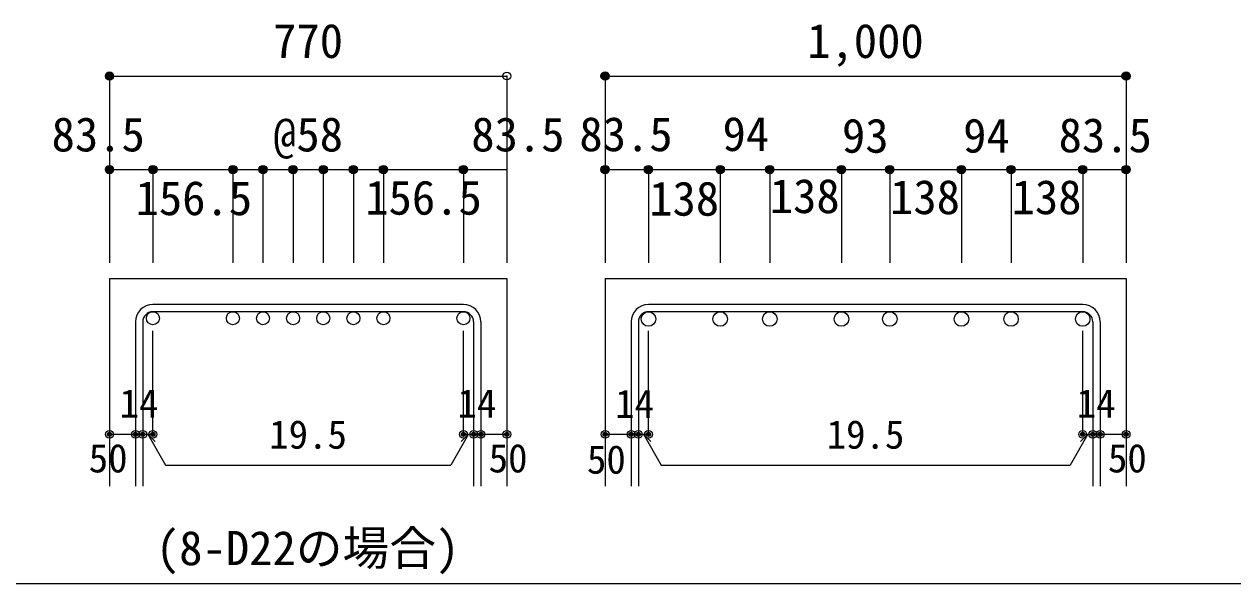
# Model space of a CAD drawing. Units: millimetres at full size, sheet at 1:30; details may follow other scales. Extents: x -5973 to 5954, y -4195 to 4201.
# Drawn here: x -1068 to 1259, y -4195 to -3117 of the extents above; entities that cross this region are included whole.
import ezdxf
from ezdxf.enums import TextEntityAlignment as Align

# ---------------------------------------------------------------- set-up
doc = ezdxf.new("R2010")
doc.units = ezdxf.units.MM
doc.header["$LTSCALE"] = 30
doc.header["$PDMODE"] = 32
doc.header["$PDSIZE"] = 15
for name, color, linetype in [('0-1_躯体線', 2, 'Continuous'), ('0-5_基礎梁筋', 7, 'Continuous'), ('0-6_スタラップ筋', 7, 'Continuous'), ('0-7_文字', 4, 'Continuous'), ('0-D_寸法', 4, 'Continuous'), ('F-0_枠', 6, 'Continuous')]:
    doc.layers.add(name, color=color, linetype=linetype)
doc.styles.add('ＭＳ ゴシック', font='')
doc.styles.get('ＭＳ ゴシック').set_extended_font_data('MS Gothic')

msp = doc.modelspace()

# ---------------------------------------------------------------- linework, layer by layer
at = {"layer": '0-1_躯体線'}
for p, q in [((-903.26, -3607.16), (-903.26, -4007.16)), ((-903.26, -3607.16), (-138.26, -3607.16)), ((-138.26, -3607.16), (-138.26, -4007.16)), ((50.94, -3607.16), (50.94, -4007.16)), ((50.94, -3607.16), (1053.94, -3607.16)), ((1053.94, -3607.16), (1053.94, -4007.16))]:
    msp.add_line(p, q, dxfattribs=at)
at = {"layer": '0-5_基礎梁筋', "color": 3}
for centre, radius in [((-819.76, -3683.66), 12.5), ((-665.76, -3683.66), 12.5), ((-607.76, -3683.66), 12.5), ((-549.76, -3683.66), 12.5), ((-491.76, -3683.66), 12.5), ((-433.76, -3683.66), 12.5), ((-375.76, -3683.66), 12.5), ((-221.76, -3683.66), 12.5), ((134.44, -3685.16), 14), ((272.44, -3685.16), 14), ((367.94, -3685.16), 14), ((505.94, -3685.16), 14), ((598.94, -3685.16), 14), ((736.94, -3685.16), 14), ((832.44, -3685.16), 14), ((970.44, -3685.16), 14)]:
    msp.add_circle(centre, radius, dxfattribs=at)
at = {"layer": '0-6_スタラップ筋'}
for p, q in [((-221.76, -3657.16), (-819.76, -3657.16)), ((-221.76, -3671.16), (-819.76, -3671.16)), ((970.44, -3657.16), (134.44, -3657.16)), ((970.44, -3671.16), (134.44, -3671.16)), ((-853.26, -3690.66), (-853.26, -4007.16)), ((-839.26, -3690.66), (-839.26, -4007.16)), ((-202.26, -3690.66), (-202.26, -4007.16)), ((-188.26, -3690.66), (-188.26, -4007.16)), ((100.94, -3690.66), (100.94, -4007.16)), ((114.94, -3690.66), (114.94, -4007.16)), ((989.94, -3690.66), (989.94, -4007.16)), ((1003.94, -3690.66), (1003.94, -4007.16))]:
    msp.add_line(p, q, dxfattribs=at)
for centre, radius, start, end in [((-819.76, -3690.66), 33.5, 90, 180), ((-819.76, -3690.66), 19.5, 90, 180), ((-221.76, -3690.66), 33.5, 0, 90), ((-221.76, -3690.66), 19.5, 0, 90), ((134.44, -3690.66), 33.5, 90, 180), ((134.44, -3690.66), 19.5, 90, 180), ((970.44, -3690.66), 33.5, 0, 90), ((970.44, -3690.66), 19.5, 0, 90)]:
    msp.add_arc(centre, radius, start, end, dxfattribs=at)
at = {"layer": '0-D_寸法'}
for p, q in [((-903.26, -3217.16), (-903.26, -3397.16)), ((-903.26, -3217.16), (-138.26, -3217.16)), ((-138.26, -3217.16), (-138.26, -3397.16)), ((50.94, -3217.16), (50.94, -3397.16)), ((50.94, -3217.16), (1053.94, -3217.16)), ((1053.94, -3217.16), (1053.94, -3397.16)), ((1053.94, -3217.16), (1053.94, -3397.16)), ((-903.26, -3397.16), (-903.26, -3577.16)), ((-903.26, -3397.16), (-138.26, -3397.16)), ((-819.76, -3397.16), (-819.76, -3577.16)), ((-665.76, -3397.16), (-665.76, -3577.16)), ((-607.76, -3397.16), (-607.76, -3577.16)), ((-549.76, -3397.16), (-549.76, -3577.16)), ((-491.76, -3397.16), (-491.76, -3577.16)), ((-433.76, -3397.16), (-433.76, -3577.16)), ((-375.76, -3397.16), (-375.76, -3577.16)), ((-221.76, -3397.16), (-221.76, -3577.16)), ((-138.26, -3397.16), (-138.26, -3577.16)), ((50.94, -3397.16), (50.94, -3577.16)), ((50.94, -3397.16), (1053.94, -3397.16)), ((134.44, -3397.16), (134.44, -3577.16)), ((272.44, -3397.16), (272.44, -3577.16)), ((367.94, -3397.16), (367.94, -3577.16)), ((505.94, -3397.16), (505.94, -3577.16)), ((598.94, -3397.16), (598.94, -3577.16)), ((736.94, -3397.16), (736.94, -3577.16)), ((832.44, -3397.16), (832.44, -3577.16)), ((970.44, -3397.16), (970.44, -3577.16)), ((1053.94, -3397.16), (1053.94, -3577.16)), ((-819.76, -3907.16), (-819.76, -3707.83)), ((-221.76, -3907.16), (-221.76, -3707.83)), ((134.44, -3907.16), (134.44, -3707.83)), ((970.44, -3907.16), (970.44, -3707.83)), ((-903.26, -3907.16), (-853.26, -3907.16)), ((-853.26, -3907.16), (-819.76, -3907.16)), ((-829.51, -3907.16), (-815.36, -3921.31)), ((-829.51, -3907.16), (-795.28, -3966.44)), ((-212.01, -3907.16), (-246.23, -3966.44)), ((-212.01, -3907.16), (-226.15, -3921.31)), ((-221.76, -3907.16), (-138.26, -3907.16)), ((-202.26, -3907.16), (-188.26, -3907.16)), ((50.94, -3907.16), (100.94, -3907.16)), ((100.94, -3907.16), (134.44, -3907.16)), ((124.69, -3907.16), (138.83, -3921.31)), ((124.69, -3907.16), (158.91, -3966.44)), ((980.19, -3907.16), (945.96, -3966.44)), ((980.19, -3907.16), (966.04, -3921.31)), ((970.44, -3907.16), (1053.94, -3907.16)), ((989.94, -3907.16), (1003.94, -3907.16)), ((-795.28, -3966.44), (-246.23, -3966.44)), ((158.91, -3966.44), (945.96, -3966.44))]:
    msp.add_line(p, q, dxfattribs=at)
for centre, radius in [((-903.26, -3217.16), 8), ((-903.26, -3217.16), 7.2), ((-903.26, -3217.16), 6.4), ((50.94, -3217.16), 8), ((50.94, -3217.16), 7.2), ((50.94, -3217.16), 6.4), ((1053.94, -3217.16), 8), ((1053.94, -3217.16), 7.2), ((1053.94, -3217.16), 6.4), ((-903.26, -3217.16), 5.6), ((-903.26, -3217.16), 4.8), ((-903.26, -3217.16), 4), ((-903.26, -3217.16), 3.2), ((-903.26, -3217.16), 2.4), ((-903.26, -3217.16), 1.6), ((-903.26, -3217.16), 0.8), ((50.94, -3217.16), 5.6), ((50.94, -3217.16), 4.8), ((50.94, -3217.16), 4), ((50.94, -3217.16), 3.2), ((50.94, -3217.16), 2.4), ((50.94, -3217.16), 1.6), ((50.94, -3217.16), 0.8), ((1053.94, -3217.16), 5.6), ((1053.94, -3217.16), 4.8), ((1053.94, -3217.16), 4), ((1053.94, -3217.16), 3.2), ((1053.94, -3217.16), 2.4), ((1053.94, -3217.16), 1.6), ((1053.94, -3217.16), 0.8), ((-903.26, -3397.16), 8), ((-903.26, -3397.16), 7.2), ((-903.26, -3397.16), 6.4), ((-903.26, -3397.16), 5.6), ((-903.26, -3397.16), 4.8), ((-903.26, -3397.16), 4), ((-903.26, -3397.16), 3.2), ((-903.26, -3397.16), 2.4), ((-903.26, -3397.16), 1.6), ((-903.26, -3397.16), 0.8), ((-819.76, -3397.16), 8), ((-819.76, -3397.16), 7.2), ((-819.76, -3397.16), 6.4), ((-819.76, -3397.16), 5.6), ((-819.76, -3397.16), 4.8), ((-819.76, -3397.16), 4), ((-819.76, -3397.16), 3.2), ((-819.76, -3397.16), 2.4), ((-819.76, -3397.16), 1.6), ((-819.76, -3397.16), 0.8), ((-665.76, -3397.16), 8), ((-665.76, -3397.16), 7.2), ((-665.76, -3397.16), 6.4), ((-665.76, -3397.16), 5.6), ((-665.76, -3397.16), 4.8), ((-665.76, -3397.16), 4), ((-665.76, -3397.16), 3.2), ((-665.76, -3397.16), 2.4), ((-665.76, -3397.16), 1.6), ((-665.76, -3397.16), 0.8), ((-607.76, -3397.16), 8), ((-607.76, -3397.16), 7.2), ((-607.76, -3397.16), 6.4), ((-607.76, -3397.16), 5.6), ((-607.76, -3397.16), 4.8), ((-607.76, -3397.16), 4), ((-607.76, -3397.16), 3.2), ((-607.76, -3397.16), 2.4), ((-607.76, -3397.16), 1.6), ((-607.76, -3397.16), 0.8), ((-549.76, -3397.16), 8), ((-549.76, -3397.16), 7.2), ((-549.76, -3397.16), 6.4), ((-549.76, -3397.16), 5.6), ((-549.76, -3397.16), 4.8), ((-549.76, -3397.16), 4), ((-549.76, -3397.16), 3.2), ((-549.76, -3397.16), 2.4), ((-549.76, -3397.16), 1.6), ((-549.76, -3397.16), 0.8), ((-491.76, -3397.16), 8), ((-491.76, -3397.16), 7.2), ((-491.76, -3397.16), 6.4), ((-491.76, -3397.16), 5.6), ((-491.76, -3397.16), 4.8), ((-491.76, -3397.16), 4), ((-491.76, -3397.16), 3.2), ((-491.76, -3397.16), 2.4), ((-491.76, -3397.16), 1.6), ((-491.76, -3397.16), 0.8), ((-433.76, -3397.16), 8), ((-433.76, -3397.16), 7.2), ((-433.76, -3397.16), 6.4), ((-433.76, -3397.16), 5.6), ((-433.76, -3397.16), 4.8), ((-433.76, -3397.16), 4), ((-433.76, -3397.16), 3.2), ((-433.76, -3397.16), 2.4), ((-433.76, -3397.16), 1.6), ((-433.76, -3397.16), 0.8), ((-375.76, -3397.16), 8), ((-375.76, -3397.16), 7.2), ((-375.76, -3397.16), 6.4), ((-375.76, -3397.16), 5.6), ((-375.76, -3397.16), 4.8), ((-375.76, -3397.16), 4), ((-375.76, -3397.16), 3.2), ((-375.76, -3397.16), 2.4), ((-375.76, -3397.16), 1.6), ((-375.76, -3397.16), 0.8), ((-221.76, -3397.16), 8), ((-221.76, -3397.16), 7.2), ((-221.76, -3397.16), 6.4), ((-221.76, -3397.16), 5.6), ((-221.76, -3397.16), 4.8), ((-221.76, -3397.16), 4), ((-221.76, -3397.16), 3.2), ((-221.76, -3397.16), 2.4), ((-221.76, -3397.16), 1.6), ((-221.76, -3397.16), 0.8), ((50.94, -3397.16), 8), ((50.94, -3397.16), 7.2), ((50.94, -3397.16), 6.4), ((50.94, -3397.16), 5.6), ((50.94, -3397.16), 4.8), ((50.94, -3397.16), 4), ((50.94, -3397.16), 3.2), ((50.94, -3397.16), 2.4), ((50.94, -3397.16), 1.6), ((50.94, -3397.16), 0.8), ((134.44, -3397.16), 8), ((134.44, -3397.16), 7.2), ((134.44, -3397.16), 6.4), ((134.44, -3397.16), 5.6), ((134.44, -3397.16), 4.8), ((134.44, -3397.16), 4), ((134.44, -3397.16), 3.2), ((134.44, -3397.16), 2.4), ((134.44, -3397.16), 1.6), ((134.44, -3397.16), 0.8), ((272.44, -3397.16), 8), ((272.44, -3397.16), 7.2), ((272.44, -3397.16), 6.4), ((272.44, -3397.16), 5.6), ((272.44, -3397.16), 4.8), ((272.44, -3397.16), 4), ((272.44, -3397.16), 3.2), ((272.44, -3397.16), 2.4), ((272.44, -3397.16), 1.6), ((272.44, -3397.16), 0.8), ((367.94, -3397.16), 8), ((367.94, -3397.16), 7.2), ((367.94, -3397.16), 6.4), ((367.94, -3397.16), 5.6), ((367.94, -3397.16), 4.8), ((367.94, -3397.16), 4), ((367.94, -3397.16), 3.2), ((367.94, -3397.16), 2.4), ((367.94, -3397.16), 1.6), ((367.94, -3397.16), 0.8), ((505.94, -3397.16), 8), ((505.94, -3397.16), 7.2), ((505.94, -3397.16), 6.4), ((505.94, -3397.16), 5.6), ((505.94, -3397.16), 4.8), ((505.94, -3397.16), 4), ((505.94, -3397.16), 3.2), ((505.94, -3397.16), 2.4), ((505.94, -3397.16), 1.6), ((505.94, -3397.16), 0.8), ((598.94, -3397.16), 8), ((598.94, -3397.16), 7.2), ((598.94, -3397.16), 6.4), ((598.94, -3397.16), 5.6), ((598.94, -3397.16), 4.8), ((598.94, -3397.16), 4), ((598.94, -3397.16), 3.2), ((598.94, -3397.16), 2.4), ((598.94, -3397.16), 1.6), ((598.94, -3397.16), 0.8), ((736.94, -3397.16), 8), ((736.94, -3397.16), 7.2), ((736.94, -3397.16), 6.4), ((736.94, -3397.16), 5.6), ((736.94, -3397.16), 4.8), ((736.94, -3397.16), 4), ((736.94, -3397.16), 3.2), ((736.94, -3397.16), 2.4), ((736.94, -3397.16), 1.6), ((736.94, -3397.16), 0.8), ((832.44, -3397.16), 8), ((832.44, -3397.16), 7.2), ((832.44, -3397.16), 6.4), ((832.44, -3397.16), 5.6), ((832.44, -3397.16), 4.8), ((832.44, -3397.16), 4), ((832.44, -3397.16), 3.2), ((832.44, -3397.16), 2.4), ((832.44, -3397.16), 1.6), ((832.44, -3397.16), 0.8), ((970.44, -3397.16), 8), ((970.44, -3397.16), 7.2), ((970.44, -3397.16), 6.4), ((970.44, -3397.16), 5.6), ((970.44, -3397.16), 4.8), ((970.44, -3397.16), 4), ((970.44, -3397.16), 3.2), ((970.44, -3397.16), 2.4), ((970.44, -3397.16), 1.6), ((970.44, -3397.16), 0.8), ((1053.94, -3397.16), 8), ((1053.94, -3397.16), 7.2), ((1053.94, -3397.16), 6.4), ((1053.94, -3397.16), 5.6), ((1053.94, -3397.16), 4.8), ((1053.94, -3397.16), 4), ((1053.94, -3397.16), 3.2), ((1053.94, -3397.16), 2.4), ((1053.94, -3397.16), 1.6), ((1053.94, -3397.16), 0.8), ((-903.26, -3907.16), 4), ((-903.26, -3907.16), 3.6), ((-903.26, -3907.16), 3.2), ((-903.26, -3907.16), 2.8), ((-903.26, -3907.16), 2.4), ((-903.26, -3907.16), 2), ((-903.26, -3907.16), 1.6), ((-903.26, -3907.16), 1.2), ((-903.26, -3907.16), 0.8), ((-903.26, -3907.16), 0.4), ((-853.26, -3907.16), 4), ((-853.26, -3907.16), 3.6), ((-853.26, -3907.16), 3.2), ((-853.26, -3907.16), 2.8), ((-853.26, -3907.16), 2.4), ((-853.26, -3907.16), 2), ((-853.26, -3907.16), 1.6), ((-853.26, -3907.16), 1.2), ((-853.26, -3907.16), 0.8), ((-853.26, -3907.16), 0.4), ((-839.26, -3907.16), 4), ((-839.26, -3907.16), 3.6), ((-839.26, -3907.16), 3.2), ((-839.26, -3907.16), 2.8), ((-839.26, -3907.16), 2.4), ((-839.26, -3907.16), 2), ((-839.26, -3907.16), 1.6), ((-839.26, -3907.16), 1.2), ((-839.26, -3907.16), 0.8), ((-839.26, -3907.16), 0.4), ((-819.76, -3907.16), 4), ((-819.76, -3907.16), 3.6), ((-819.76, -3907.16), 3.2), ((-819.76, -3907.16), 2.8), ((-819.76, -3907.16), 2.4), ((-819.76, -3907.16), 2), ((-819.76, -3907.16), 1.6), ((-819.76, -3907.16), 1.2), ((-819.76, -3907.16), 0.8), ((-819.76, -3907.16), 0.4), ((-221.76, -3907.16), 4), ((-221.76, -3907.16), 3.6), ((-221.76, -3907.16), 3.2), ((-221.76, -3907.16), 2.8), ((-221.76, -3907.16), 2.4), ((-221.76, -3907.16), 2), ((-221.76, -3907.16), 1.6), ((-221.76, -3907.16), 1.2), ((-221.76, -3907.16), 0.8), ((-221.76, -3907.16), 0.4), ((-202.26, -3907.16), 4), ((-202.26, -3907.16), 3.6), ((-202.26, -3907.16), 3.2), ((-202.26, -3907.16), 2.8), ((-202.26, -3907.16), 2.4), ((-202.26, -3907.16), 2), ((-202.26, -3907.16), 1.6), ((-202.26, -3907.16), 1.2), ((-202.26, -3907.16), 0.8), ((-202.26, -3907.16), 0.4), ((-188.26, -3907.16), 4), ((-188.26, -3907.16), 3.6), ((-188.26, -3907.16), 3.2), ((-188.26, -3907.16), 2.8), ((-188.26, -3907.16), 2.4), ((-188.26, -3907.16), 2), ((-188.26, -3907.16), 1.6), ((-188.26, -3907.16), 1.2), ((-188.26, -3907.16), 0.8), ((-188.26, -3907.16), 0.4), ((-138.26, -3907.16), 4), ((-138.26, -3907.16), 3.6), ((-138.26, -3907.16), 3.2), ((-138.26, -3907.16), 2.8), ((-138.26, -3907.16), 2.4), ((-138.26, -3907.16), 2), ((-138.26, -3907.16), 1.6), ((-138.26, -3907.16), 1.2), ((-138.26, -3907.16), 0.8), ((-138.26, -3907.16), 0.4), ((50.94, -3907.16), 4), ((50.94, -3907.16), 3.6), ((50.94, -3907.16), 3.2), ((50.94, -3907.16), 2.8), ((50.94, -3907.16), 2.4), ((50.94, -3907.16), 2), ((50.94, -3907.16), 1.6), ((50.94, -3907.16), 1.2), ((50.94, -3907.16), 0.8), ((50.94, -3907.16), 0.4), ((100.94, -3907.16), 4), ((100.94, -3907.16), 3.6), ((100.94, -3907.16), 3.2), ((100.94, -3907.16), 2.8), ((100.94, -3907.16), 2.4), ((100.94, -3907.16), 2), ((100.94, -3907.16), 1.6), ((100.94, -3907.16), 1.2), ((100.94, -3907.16), 0.8), ((100.94, -3907.16), 0.4), ((114.94, -3907.16), 4), ((114.94, -3907.16), 3.6), ((114.94, -3907.16), 3.2), ((114.94, -3907.16), 2.8), ((114.94, -3907.16), 2.4), ((114.94, -3907.16), 2), ((114.94, -3907.16), 1.6), ((114.94, -3907.16), 1.2), ((114.94, -3907.16), 0.8), ((114.94, -3907.16), 0.4), ((134.44, -3907.16), 4), ((134.44, -3907.16), 3.6), ((134.44, -3907.16), 3.2), ((134.44, -3907.16), 2.8), ((134.44, -3907.16), 2.4), ((134.44, -3907.16), 2), ((134.44, -3907.16), 1.6), ((134.44, -3907.16), 1.2), ((134.44, -3907.16), 0.8), ((134.44, -3907.16), 0.4), ((970.44, -3907.16), 4), ((970.44, -3907.16), 3.6), ((970.44, -3907.16), 3.2), ((970.44, -3907.16), 2.8), ((970.44, -3907.16), 2.4), ((970.44, -3907.16), 2), ((970.44, -3907.16), 1.6), ((970.44, -3907.16), 1.2), ((970.44, -3907.16), 0.8), ((970.44, -3907.16), 0.4), ((989.94, -3907.16), 4), ((989.94, -3907.16), 3.6), ((989.94, -3907.16), 3.2), ((989.94, -3907.16), 2.8), ((989.94, -3907.16), 2.4), ((989.94, -3907.16), 2), ((989.94, -3907.16), 1.6), ((989.94, -3907.16), 1.2), ((989.94, -3907.16), 0.8), ((989.94, -3907.16), 0.4), ((1003.94, -3907.16), 4), ((1003.94, -3907.16), 3.6), ((1003.94, -3907.16), 3.2), ((1003.94, -3907.16), 2.8), ((1003.94, -3907.16), 2.4), ((1003.94, -3907.16), 2), ((1003.94, -3907.16), 1.6), ((1003.94, -3907.16), 1.2), ((1003.94, -3907.16), 0.8), ((1003.94, -3907.16), 0.4), ((1053.94, -3907.16), 4), ((1053.94, -3907.16), 3.6), ((1053.94, -3907.16), 3.2), ((1053.94, -3907.16), 2.8), ((1053.94, -3907.16), 2.4), ((1053.94, -3907.16), 2), ((1053.94, -3907.16), 1.6), ((1053.94, -3907.16), 1.2), ((1053.94, -3907.16), 0.8), ((1053.94, -3907.16), 0.4)]:
    msp.add_circle(centre, radius, dxfattribs=at)
at = {"layer": '0-D_寸法', "color": 7}
for p in [(-903.26, -3217.16), (-138.26, -3217.16), (50.94, -3217.16), (1053.94, -3217.16), (-903.26, -3397.16), (-819.76, -3397.16), (-665.76, -3397.16), (-607.76, -3397.16), (-549.76, -3397.16), (-491.76, -3397.16), (-433.76, -3397.16), (-375.76, -3397.16), (-221.76, -3397.16), (50.94, -3397.16), (134.44, -3397.16), (272.44, -3397.16), (367.94, -3397.16), (505.94, -3397.16), (598.94, -3397.16), (736.94, -3397.16), (832.44, -3397.16), (970.44, -3397.16), (1053.94, -3397.16), (-903.26, -3907.16), (-853.26, -3907.16), (-839.26, -3907.16), (-819.76, -3907.16), (-221.76, -3907.16), (-202.26, -3907.16), (-188.26, -3907.16), (-138.26, -3907.16), (50.94, -3907.16), (100.94, -3907.16), (114.94, -3907.16), (134.44, -3907.16), (970.44, -3907.16), (989.94, -3907.16), (1003.94, -3907.16), (1053.94, -3907.16)]:
    msp.add_point(p, dxfattribs=at)
at = {"layer": 'F-0_枠'}
msp.add_line((5954.1, -4195.24), (-5972.88, -4195.24), dxfattribs=at)

# ---------------------------------------------------------------- texts
at = {"layer": '0-7_文字', "color": 7, "style": 'ＭＳ ゴシック'}
msp.add_text('(8-D22の場合)', height=65.98, dxfattribs=at).set_placement((-813.94, -4179.05), align=Align.BOTTOM_LEFT)
at = {"layer": '0-D_寸法', "style": 'ＭＳ ゴシック'}
for s, height, p in [('770', 65.98, (-588.26, -3202.16)), ('1,000', 65.98, (439.94, -3202.16)), ('83.5', 65.98, (-1014.76, -3382.16)), ('@58', 65.98, (-588.26, -3382.16)), ('83.5', 65.98, (-206.76, -3382.16)), ('83.5', 65.98, (1.37, -3381.67)), ('94', 65.98, (277.03, -3381.33)), ('93', 65.98, (506.91, -3384.68)), ('94', 65.98, (740.2, -3384.44)), ('83.5', 65.98, (924.04, -3383.78)), ('156.5', 65.98, (-853.08, -3504.87)), ('156.5', 65.98, (-410.87, -3503.94)), ('138', 65.98, (367.92, -3500.95)), ('138', 65.98, (599.51, -3502.92)), ('138', 65.98, (833.5, -3503.09)), ('138', 65.98, (135.82, -3505.91)), ('14', 54.99, (-883.79, -3891.71)), ('14', 54.99, (-233.21, -3891.71)), ('14', 54.99, (70.4, -3892.46)), ('14', 54.99, (958.98, -3891.71)), ('19.5', 54.99, (-595.76, -3951.44)), ('19.5', 54.99, (477.44, -3951.44)), ('50', 54.99, (-943.26, -3997.16)), ('50', 54.99, (-173.26, -3997.16)), ('50', 54.99, (15.93, -3999.58)), ('50', 54.99, (1018.94, -3997.16))]:
    msp.add_text(s, height=height, dxfattribs=at).set_placement(p, align=Align.BOTTOM_LEFT)

doc.saveas('drawing.dxf')
